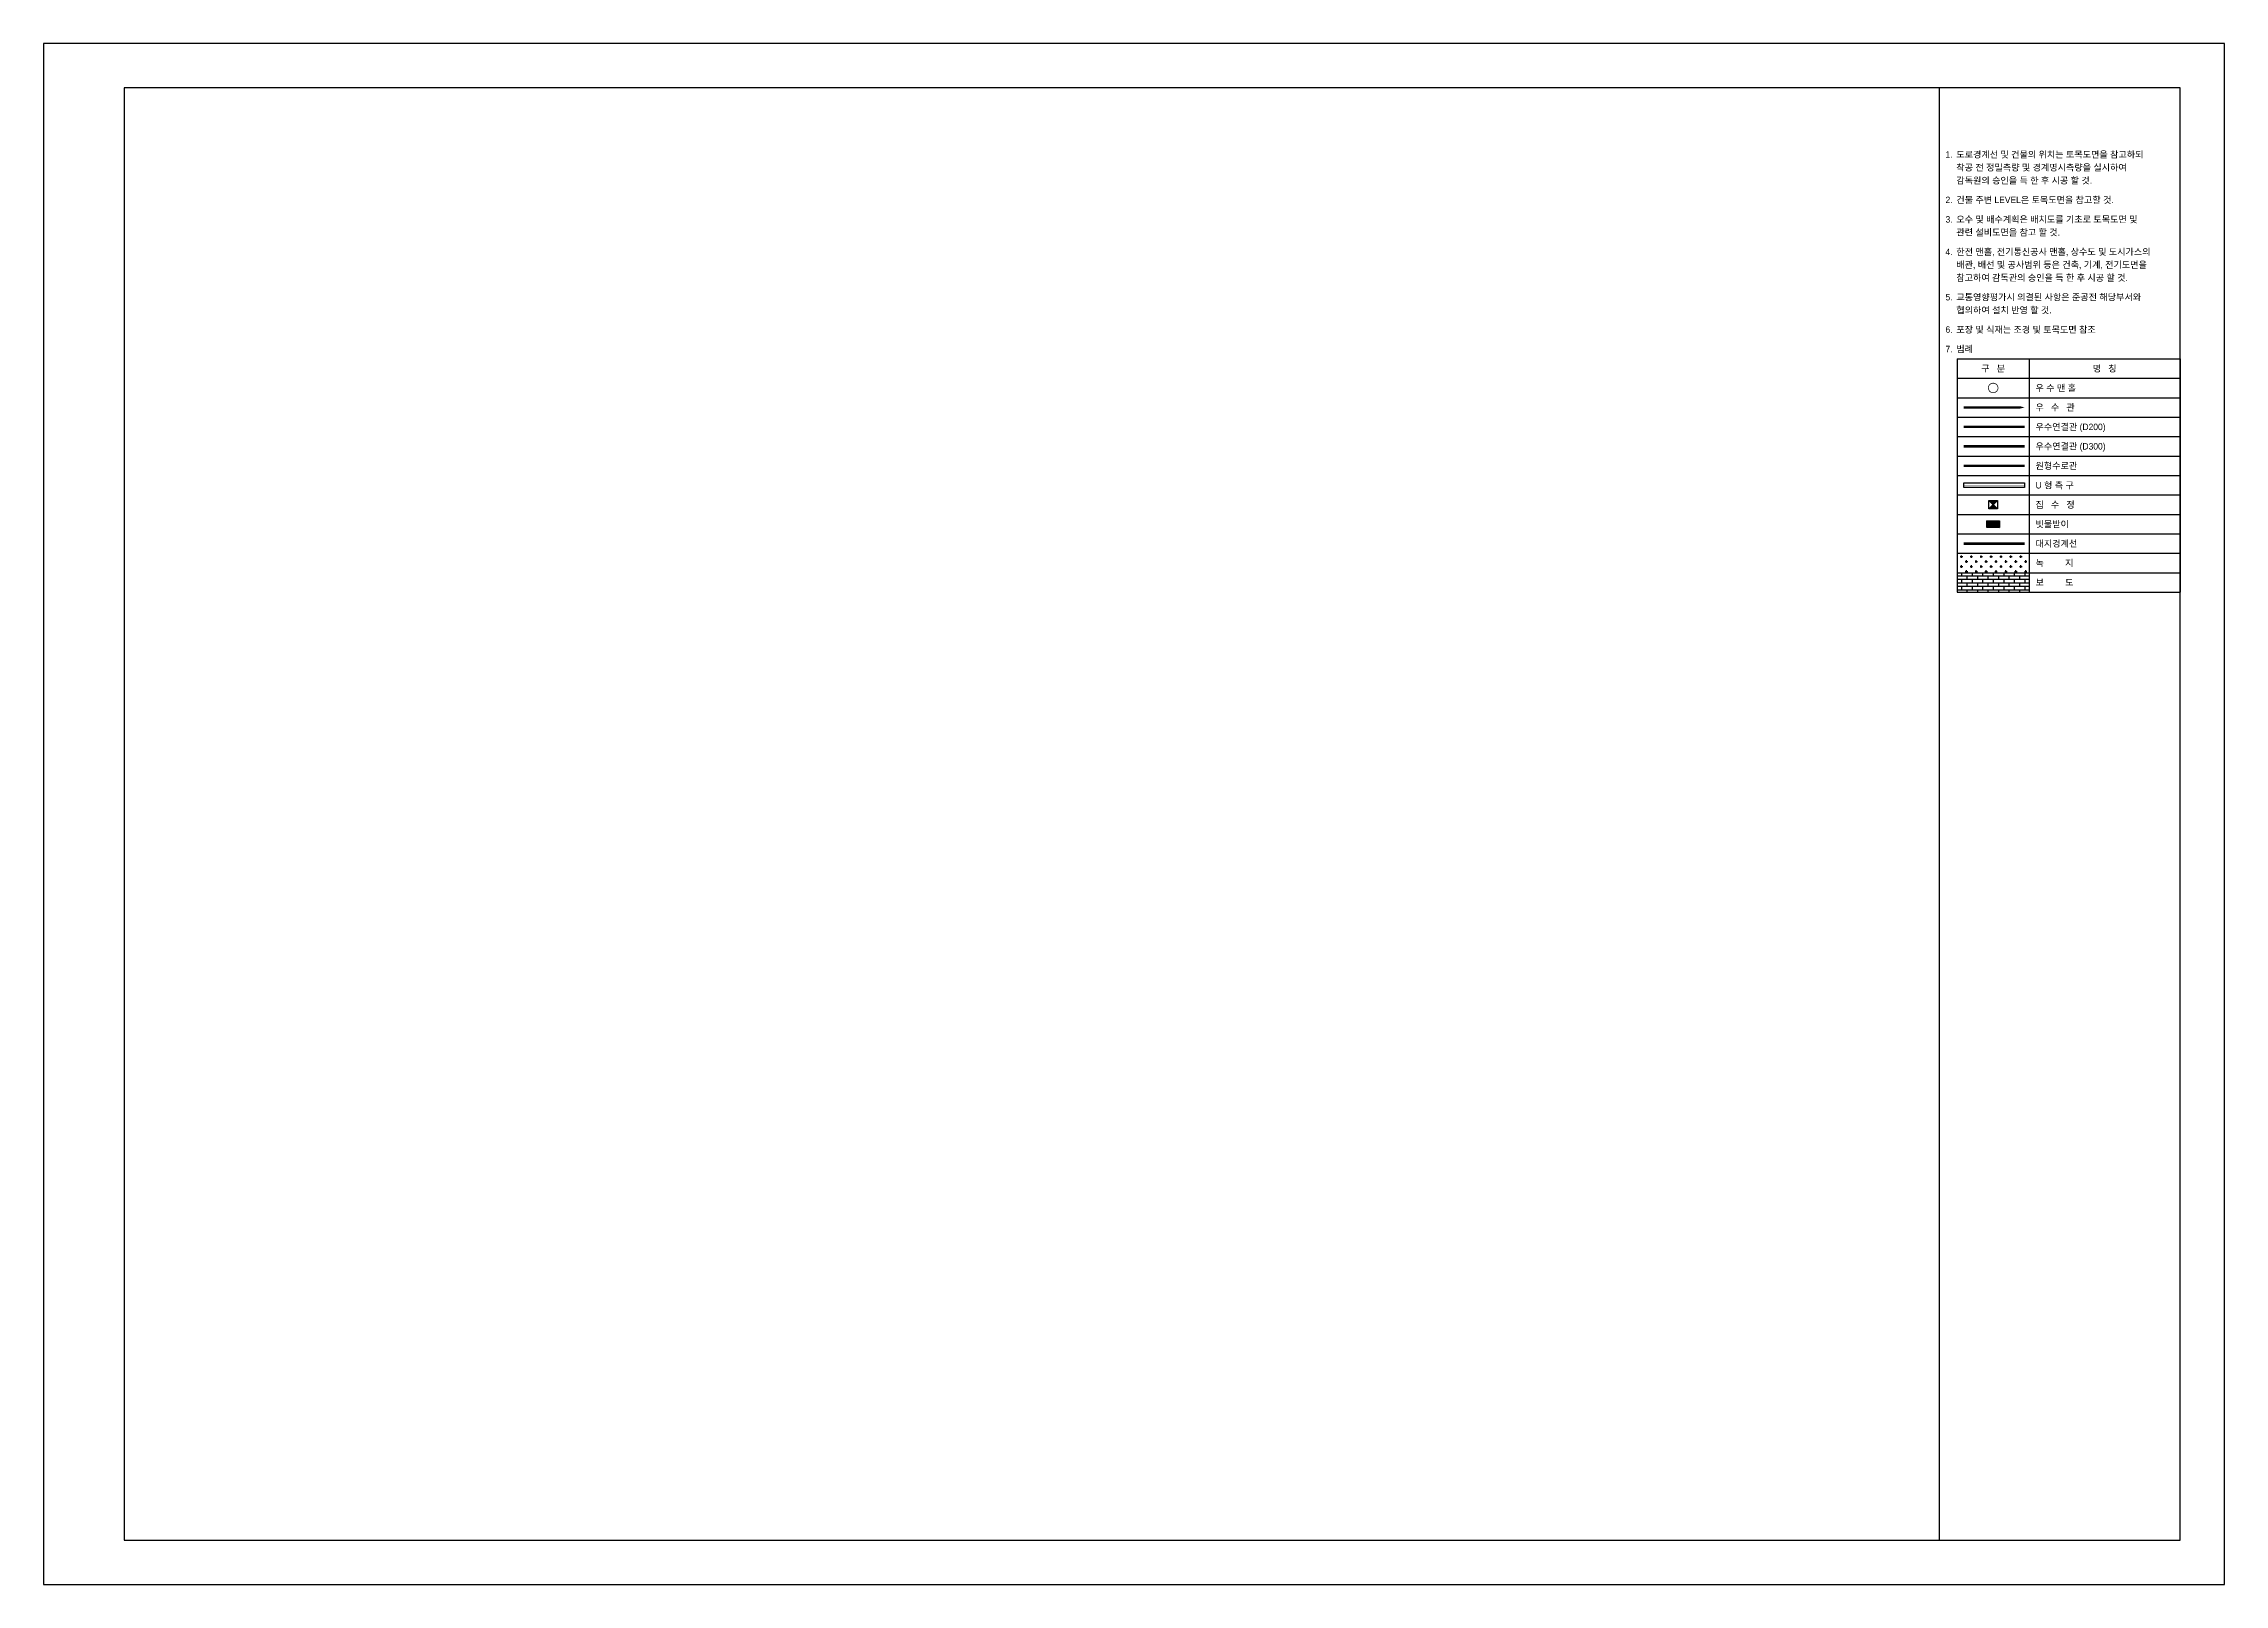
# Model space of a CAD drawing. Header units: millimetres. Extents: x 0 to 841, y 0 to 594.
import ezdxf
from ezdxf.enums import TextEntityAlignment as Align

# ---------------------------------------------------------------- set-up
doc = ezdxf.new("R2010")
doc.units = ezdxf.units.MM
for name, pattern in [('CENTER2', [1.125, 0.75, -0.125, 0.125, -0.125]), ('HIDDEN', [0.375, 0.25, -0.125]), ('PHANTOM2', [1.25, 0.625, -0.125, 0.125, -0.125, 0.125, -0.125])]:
    doc.linetypes.add(name, pattern=pattern)
for name, color, linetype in [('00완충녹지', 71, 'Continuous'), ('6', 6, 'Continuous'), ('7', 7, 'Continuous'), ('A-BOUNDARY', 1, 'PHANTOM2'), ('A-ETC', 8, 'Continuous'), ('C-3 우수범례', 7, 'Continuous'), ('TEXT', 7, 'Continuous'), ('보도', 30, 'Continuous')]:
    doc.layers.add(name, color=color, linetype=linetype)
doc.layers.add('NOPLOT', color=193, linetype='Continuous', plot=False)
doc.styles.add('Gtx', font='')
doc.styles.add('맑은고딕', font='malgun.ttf')
doc.styles.get('Gtx').set_extended_font_data('Dotum')
doc.linetypes.add('U_LINE', pattern='A,0.8,-0.2,["U",맑은고딕,S=0.25,R=0,X=-0.08,Y=-0.1],-0.22', length=1.22)
doc.linetypes.add('원형수로관', pattern='A,0.8,-0.2,[">>",맑은고딕,S=0.2,R=0,X=-0.1,Y=-0.1],-0.4', length=1.4)

msp = doc.modelspace()

# ---------------------------------------------------------------- hatches: boundary and pattern name
at = {"layer": '00완충녹지'}
h = msp.add_hatch(dxfattribs=at)
h.set_pattern_fill('CROSS', color=252, scale=0.3)
h.paths.add_polyline_path([(740.67, 397.5), (737.98, 397.5), (737.98, 392.5), (740.67, 392.5)])
h.paths.add_polyline_path([(740.67, 392.5), (737.98, 392.5), (737.98, 390), (740.67, 390)])
h.paths.add_polyline_path([(765.67, 392.5), (765.67, 397.5), (740.67, 397.5), (740.67, 392.5)])
h.paths.add_polyline_path([(765.67, 390), (765.67, 392.5), (740.67, 392.5), (740.67, 390)])
at = {"layer": 'A-ETC'}
msp.add_hatch(color=255, dxfattribs=at).paths.add_polyline_path([(754.23, 407.49), (749.44, 407.49), (749.44, 410.01)])
at = {"layer": 'C-3 우수범례', "linetype": 'Continuous', "lineweight": -3}
h = msp.add_hatch(color=1, dxfattribs=at)
h.dxf.hatch_style = 1
h.paths.add_polyline_path([(750.21, 417.87), (751.83, 416.25), (753.45, 417.87)])
h.paths.add_polyline_path([(753.45, 414.63), (751.83, 416.25), (750.21, 414.63)])
at = {"layer": 'C-3 우수범례', "linetype": 'Continuous', "lineweight": 25}
msp.add_hatch(color=8, dxfattribs=at).paths.add_polyline_path([(754.23, 410.01), (754.23, 407.49), (749.44, 410.01)])
at = {"layer": '보도'}
h = msp.add_hatch(dxfattribs=at)
h.set_pattern_fill('AR-BRSTD', color=252, scale=0.02, angle=180, style=0)
h.paths.add_polyline_path([(765.67, 382.5), (765.67, 390), (738, 390), (738, 382.5)])

# ---------------------------------------------------------------- linework, layer by layer
for points in [[(754.23, 407.49), (749.44, 407.49), (749.44, 410.01)], [(754.23, 410.01), (754.23, 407.49), (749.44, 410.01)]]:
    msp.add_lwpolyline(points, close=True)
at = {"layer": '6'}
for p, q in [((765.67, 472.5), (765.67, 382.5)), ((738, 465), (824, 465)), ((738, 457.5), (824, 457.5)), ((738, 450), (824, 450)), ((738, 442.5), (824, 442.5)), ((738, 435), (824, 435)), ((738, 427.5), (824, 427.5)), ((738, 420), (824, 420)), ((738, 412.5), (824, 412.5)), ((738, 405), (824, 405)), ((738, 397.5), (824, 397.5)), ((738, 390), (824, 390))]:
    msp.add_line(p, q, dxfattribs=at)
at = {"layer": '7'}
for p, q in [((738, 472.5), (824, 472.5)), ((738, 472.5), (738, 382.5)), ((824, 472.5), (824, 382.5)), ((738, 382.5), (824, 382.5))]:
    msp.add_line(p, q, dxfattribs=at)
at = {"layer": 'A-BOUNDARY', "color": 2, "ltscale": 20, "const_width": 1, "flags": 128}
msp.add_lwpolyline([(763.94, 401.25), (740.5, 401.25)], dxfattribs=at)
at = {"layer": 'C-3 우수범례', "color": 1, "linetype": 'Continuous', "lineweight": -3}
for p, q in [((750.21, 417.87), (753.45, 414.63)), ((753.45, 417.87), (750.21, 414.63))]:
    msp.add_line(p, q, dxfattribs=at)
at = {"layer": 'C-3 우수범례', "color": 8, "linetype": 'Continuous', "lineweight": 25}
for p in [(749.44, 410.01), (754.23, 410.01)]:
    msp.add_line(p, (754.23, 407.49), dxfattribs=at)
at = {"layer": 'C-3 우수범례', "color": 3, "linetype": 'Continuous', "lineweight": -3, "const_width": 0.278}
msp.add_lwpolyline([(749.99, 461.25, 1), (753.68, 461.25, 1)], format="xyb", close=True, dxfattribs=at)
at = {"layer": 'C-3 우수범례', "color": 3, "linetype": 'Continuous', "lineweight": -3}
msp.add_lwpolyline([(758.73, 453.75, 2.6, 0, 0), (763.94, 453.75, 0, 0, 0), (740.5, 453.75, 0.868, 0.868, 0)], format="xyseb", close=True, dxfattribs=at)
at = {"layer": 'C-3 우수범례', "color": 4, "linetype": 'CENTER2', "lineweight": -3, "ltscale": 5, "const_width": 1, "flags": 128}
msp.add_lwpolyline([(740.5, 446.25), (763.94, 446.25)], dxfattribs=at)
at = {"layer": 'C-3 우수범례', "color": 3, "linetype": 'HIDDEN', "lineweight": -3, "ltscale": 10, "const_width": 1, "flags": 128}
msp.add_lwpolyline([(740.5, 438.75), (763.94, 438.75)], dxfattribs=at)
at = {"layer": 'C-3 우수범례', "color": 3, "linetype": '원형수로관', "lineweight": -3, "ltscale": 8, "const_width": 0.9}
msp.add_lwpolyline([(740.5, 431.25), (763.94, 431.25)], dxfattribs=at)
at = {"layer": 'C-3 우수범례', "color": 2, "linetype": 'U_LINE', "lineweight": -3, "ltscale": 10, "const_width": 0.174, "flags": 128}
msp.add_lwpolyline([(740.5, 423.79), (763.94, 423.79)], dxfattribs=at)
at = {"layer": 'C-3 우수범례', "color": 5, "linetype": 'Continuous', "lineweight": -3}
msp.add_lwpolyline([(740.5, 424.66), (763.94, 424.73), (763.95, 422.92), (740.5, 422.84)], close=True, dxfattribs=at)
at = {"layer": 'C-3 우수범례', "color": 1, "linetype": 'Continuous', "lineweight": -3}
msp.add_lwpolyline([(750.21, 414.63), (750.21, 417.87), (753.45, 417.87), (753.45, 414.63)], close=True, dxfattribs=at)
at = {"layer": 'NOPLOT'}
for p, q in [((731, 577), (731, 17)), ((738, 442.5), (738, 435))]:
    msp.add_line(p, q, dxfattribs=at)
for points in [[(0, 0), (841, 0), (841, 594), (0, 594)], [(31, 17), (824, 17), (824, 577), (31, 577)]]:
    msp.add_lwpolyline(points, close=True, dxfattribs=at)

# ---------------------------------------------------------------- texts
at = {"layer": 'TEXT', "style": 'Gtx'}
for s, p in [('1.', (733.45, 550)), ('도로경계선 및 건물의 위치는 토목도면을 참고하되', (737.63, 550)), ('착공 전 정밀측량 및 경계명시측량을 실시하여', (737.63, 545)), ('감독원의 승인을 득 한 후 시공 할 것.', (737.63, 540)), ('2.', (733.45, 532.5)), ('건물 주변 LEVEL은 토목도면을 참고할 것.', (737.63, 532.5)), ('3.', (733.45, 525)), ('관련 설비도면을 참고 할 것.', (737.63, 520)), ('오수 및 배수계획은 배치도를 기초로 토목도면 및', (737.63, 525)), ('4.', (733.45, 512.5)), ('한전 맨홀, 전기통신공사 맨홀, 상수도 및 도시가스의', (737.63, 512.5)), ('참고하여 감독관의 승인을 득 한 후 시공 할 것.', (737.63, 502.5)), ('배관, 배선 및 공사범위 등은 건축, 기계, 전기도면을', (737.63, 507.5)), ('5.', (733.45, 495)), ('교통영향평가시 의결된 사항은 준공전 해당부서와', (737.63, 495)), ('협의하여 설치 반영 할 것.', (737.63, 490)), ('6.', (733.45, 482.5)), ('포장 및 식재는 조경 및 토목도면 참조', (737.63, 482.5)), ('7.', (733.45, 475)), ('범례', (737.63, 475)), ('우 수 맨 홀', (768.17, 460)), ('우   수   관', (768.17, 452.5)), ('우수연결관 (D200)', (768.17, 445)), ('우수연결관 (D300)', (768.17, 437.5)), ('원형수로관', (768.17, 430)), ('U 형 측 구', (768.17, 422.5)), ('집   수   정', (768.17, 415)), ('빗물받이', (768.17, 407.5)), ('녹         지', (768.17, 392.5)), ('대지경계선', (768.17, 400)), ('보         도', (768.17, 385))]:
    msp.add_text(s, height=2.5, dxfattribs=at).set_placement(p)
for s, p in [('구   분', (751.83, 468.75)), ('명   칭', (794.83, 468.75))]:
    msp.add_text(s, height=2.5, dxfattribs=at).set_placement(p, align=Align.MIDDLE_CENTER)

doc.saveas('drawing.dxf')
